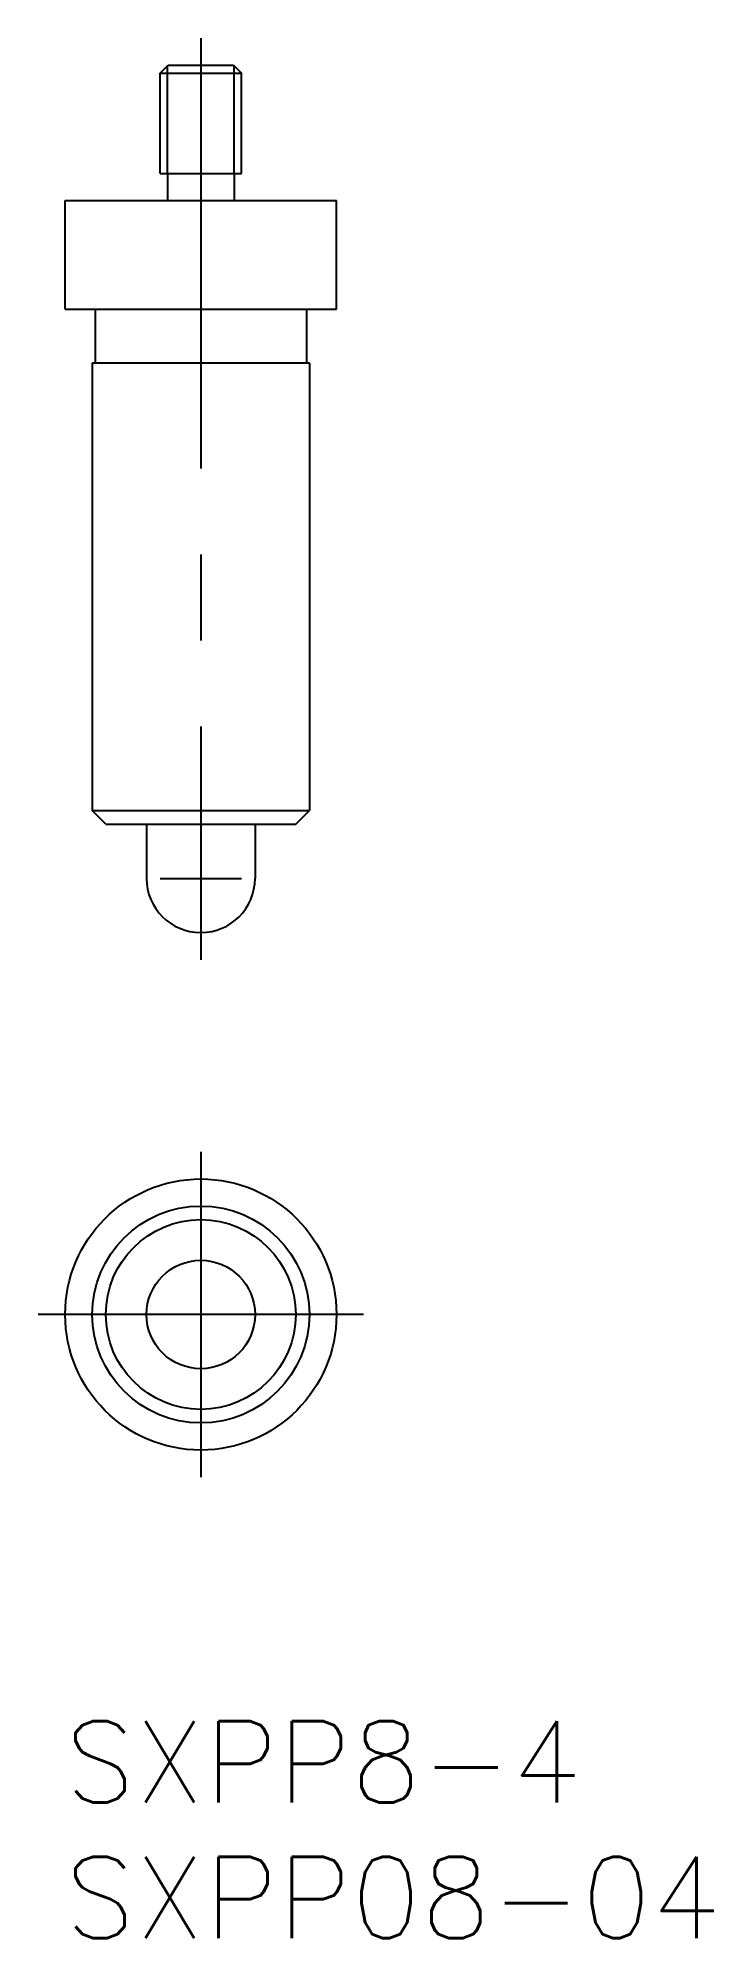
# Model space of a CAD drawing. Extents: x -1 to 23.9, y -8 to 62.1.
import ezdxf

# ---------------------------------------------------------------- set-up
doc = ezdxf.new("R2010")
doc.units = 0
doc.header["$LTSCALE"] = 0.5
doc.linetypes.add('CENTER', pattern=[50.8, 31.75, -6.35, 6.35, -6.35])
for name, color, linetype in [('MSM_CENTER', 1, 'CENTER'), ('MSM_CONTINUOUS', 7, 'CONTINUOUS'), ('MSM_NARROW', 5, 'CONTINUOUS'), ('MSM_PART_NUMBER', 7, 'CONTINUOUS')]:
    doc.layers.add(name, color=color, linetype=linetype)
doc.styles.get("Standard").update_dxf_attribs({"font": 'txt.shx', "height": 3, "bigfont": 'bigfont.shx'})

# ---------------------------------------------------------------- blocks, each defined once
blk = doc.blocks.new('*U2')
at = {"layer": 'MSM_PART_NUMBER'}
blk.add_text('SXPP8-4', height=3, dxfattribs=at).set_placement((0, -3))
blk = doc.blocks.new('*U3')
at = {"layer": 'MSM_PART_NUMBER'}
blk.add_text('SXPP08-04', height=3, dxfattribs=at).set_placement((0, -8))

msp = doc.modelspace()

# ---------------------------------------------------------------- linework, layer by layer
at = {"layer": 'MSM_CENTER'}
for p, q in [((5, 62.09), (5, 28.09)), ((5, 21), (5, 9)), ((11, 15), (-1, 15))]:
    msp.add_line(p, q, dxfattribs=at)
at = {"layer": 'MSM_CONTINUOUS'}
for p, q in [((3.5, 60.79), (3.8, 61.09)), ((3.8, 61.09), (6.2, 61.09)), ((6.2, 61.09), (6.5, 60.79)), ((3.5, 57.09), (3.5, 60.79)), ((3.5, 60.79), (6.5, 60.79)), ((6.5, 57.09), (6.5, 60.79)), ((3.5, 57.09), (6.5, 57.09)), ((3.77, 57.09), (3.77, 56.09)), ((6.229, 57.09), (6.229, 56.09)), ((0, 56.09), (10, 56.09)), ((0, 52.09), (0, 56.09)), ((10, 52.09), (10, 56.09)), ((0, 52.09), (10, 52.09)), ((1.1, 52.09), (1.1, 50.09)), ((8.9, 52.09), (8.9, 50.09)), ((1, 50.09), (1, 33.59)), ((9, 50.09), (1, 50.09)), ((9, 50.09), (9, 33.59)), ((1.5, 33.09), (1, 33.59)), ((1, 33.59), (9, 33.59)), ((1.5, 33.09), (8.5, 33.09)), ((3, 33.09), (3, 31.09)), ((7, 33.09), (7, 31.09)), ((8.5, 33.09), (9, 33.59))]:
    msp.add_line(p, q, dxfattribs=at)
for radius in [5, 4, 3.5, 2]:
    msp.add_circle((5, 15), radius, dxfattribs=at)
msp.add_arc((5, 31.09), 2, 180, 0, dxfattribs=at)
at = {"layer": 'MSM_NARROW'}
for p, q in [((3.77, 57.09), (3.77, 61.061)), ((6.229, 57.09), (6.229, 61.061)), ((3.5, 31.09), (6.5, 31.09))]:
    msp.add_line(p, q, dxfattribs=at)

# ---------------------------------------------------------------- block references
at = {"layer": 'MSM_CONTINUOUS'}
for name in ['*U2', '*U3']:
    msp.add_blockref(name, (0, 0), dxfattribs=at)

doc.saveas('drawing.dxf')
